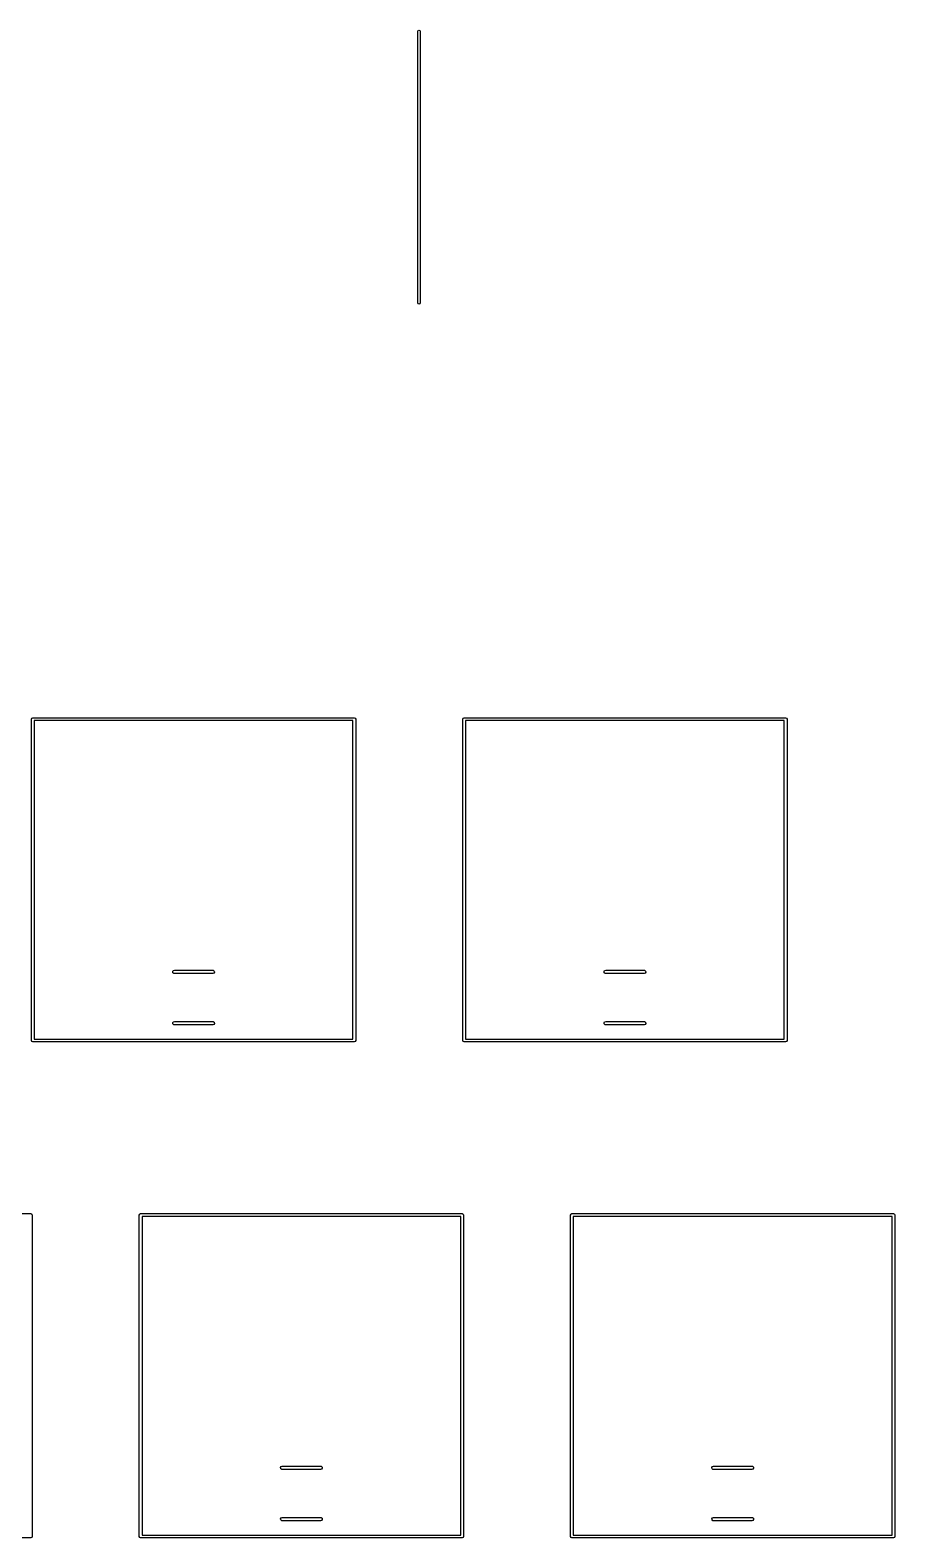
# Model space of a CAD drawing. Extents: x 9 to 342, y 7 to 196.
# Drawn here: x 51.6 to 89.8, y 105.4 to 172 of the extents above; entities that cross this region are included whole.
import ezdxf

# ---------------------------------------------------------------- set-up
doc = ezdxf.new("R2010")
doc.units = 0
doc.layers.add('BLACK', color=7, linetype='CONTINUOUS')

msp = doc.modelspace()

# ---------------------------------------------------------------- linework, layer by layer
at = {"layer": 'BLACK', "linetype": 'CONTINUOUS'}
for p, q in [((68.704, 171.941), (68.7186, 171.976)), ((68.704, 159.941), (68.704, 171.941)), ((68.7186, 171.976), (68.754, 171.991)), ((68.754, 171.991), (68.7894, 171.976)), ((68.7894, 171.976), (68.804, 171.941)), ((68.804, 171.941), (68.804, 159.941)), ((68.7186, 159.906), (68.704, 159.941)), ((68.754, 159.891), (68.7186, 159.906)), ((68.7894, 159.906), (68.754, 159.891)), ((68.804, 159.941), (68.7894, 159.906)), ((51.641, 141.561), (51.6586, 141.604)), ((51.641, 127.361), (51.641, 141.561)), ((51.6586, 141.604), (51.701, 141.621)), ((51.701, 141.621), (65.901, 141.621)), ((51.761, 141.501), (51.761, 127.421)), ((65.841, 141.501), (51.761, 141.501)), ((65.841, 127.421), (65.841, 141.501)), ((65.901, 141.621), (65.9434, 141.604)), ((65.9434, 141.604), (65.961, 141.561)), ((65.961, 141.561), (65.961, 127.361)), ((70.691, 141.561), (70.7086, 141.604)), ((70.691, 127.361), (70.691, 141.561)), ((70.7086, 141.604), (70.751, 141.621)), ((70.751, 141.621), (84.951, 141.621)), ((70.811, 141.501), (70.811, 127.421)), ((84.891, 141.501), (70.811, 141.501)), ((84.891, 127.421), (84.891, 141.501)), ((84.951, 141.621), (84.9934, 141.604)), ((84.9934, 141.604), (85.011, 141.561)), ((85.011, 141.561), (85.011, 127.361)), ((57.8806, 130.405), (57.9066, 130.45)), ((57.8896, 130.353), (57.8806, 130.405)), ((57.9296, 130.32), (57.8896, 130.353)), ((57.9066, 130.45), (57.9556, 130.468)), ((57.9556, 130.315), (57.9296, 130.32)), ((57.9556, 130.468), (59.6464, 130.468)), ((59.6464, 130.315), (57.9556, 130.315)), ((59.6464, 130.468), (59.6724, 130.463)), ((59.6954, 130.333), (59.6464, 130.315)), ((59.6724, 130.463), (59.7124, 130.43)), ((59.7214, 130.378), (59.6954, 130.333)), ((59.7124, 130.43), (59.7214, 130.378)), ((76.9306, 130.405), (76.9566, 130.45)), ((76.9396, 130.353), (76.9306, 130.405)), ((76.9796, 130.32), (76.9396, 130.353)), ((76.9566, 130.45), (77.0056, 130.468)), ((77.0056, 130.315), (76.9796, 130.32)), ((77.0056, 130.468), (78.6964, 130.468)), ((78.6964, 130.315), (77.0056, 130.315)), ((78.6964, 130.468), (78.7224, 130.463)), ((78.7454, 130.333), (78.6964, 130.315)), ((78.7224, 130.463), (78.7624, 130.43)), ((78.7714, 130.378), (78.7454, 130.333)), ((78.7624, 130.43), (78.7714, 130.378)), ((57.8806, 128.144), (57.9066, 128.189)), ((57.8896, 128.093), (57.8806, 128.144)), ((57.9296, 128.059), (57.8896, 128.093)), ((57.9066, 128.189), (57.9556, 128.207)), ((57.9556, 128.055), (57.9296, 128.059)), ((57.9556, 128.207), (59.6464, 128.207)), ((59.6464, 128.055), (57.9556, 128.055)), ((59.6464, 128.207), (59.6724, 128.203)), ((59.6954, 128.073), (59.6464, 128.055)), ((59.6724, 128.203), (59.7124, 128.169)), ((59.7214, 128.118), (59.6954, 128.073)), ((59.7124, 128.169), (59.7214, 128.118)), ((76.9306, 128.144), (76.9566, 128.189)), ((76.9396, 128.093), (76.9306, 128.144)), ((76.9796, 128.059), (76.9396, 128.093)), ((76.9566, 128.189), (77.0056, 128.207)), ((77.0056, 128.055), (76.9796, 128.059)), ((77.0056, 128.207), (78.6964, 128.207)), ((78.6964, 128.055), (77.0056, 128.055)), ((78.6964, 128.207), (78.7224, 128.203)), ((78.7454, 128.073), (78.6964, 128.055)), ((78.7224, 128.203), (78.7624, 128.169)), ((78.7714, 128.118), (78.7454, 128.073)), ((78.7624, 128.169), (78.7714, 128.118)), ((51.6586, 127.319), (51.641, 127.361)), ((51.701, 127.301), (51.6586, 127.319)), ((65.901, 127.301), (51.701, 127.301)), ((51.761, 127.421), (65.841, 127.421)), ((65.9434, 127.319), (65.901, 127.301)), ((65.961, 127.361), (65.9434, 127.319)), ((70.7086, 127.319), (70.691, 127.361)), ((70.751, 127.301), (70.7086, 127.319)), ((84.951, 127.301), (70.751, 127.301)), ((70.811, 127.421), (84.891, 127.421)), ((84.9934, 127.319), (84.951, 127.301)), ((85.011, 127.361), (84.9934, 127.319)), ((37.4135, 119.714), (51.6135, 119.714)), ((51.6135, 119.714), (51.6559, 119.696)), ((51.6559, 119.696), (51.6735, 119.654)), ((51.6735, 119.654), (51.6735, 105.454)), ((56.4035, 119.654), (56.4211, 119.696)), ((56.4035, 105.454), (56.4035, 119.654)), ((56.4211, 119.696), (56.4635, 119.714)), ((56.4635, 119.714), (70.6635, 119.714)), ((56.5235, 119.594), (56.5235, 105.514)), ((70.6035, 119.594), (56.5235, 119.594)), ((70.6035, 105.514), (70.6035, 119.594)), ((70.6635, 119.714), (70.7059, 119.696)), ((70.7059, 119.696), (70.7235, 119.654)), ((70.7235, 119.654), (70.7235, 105.454)), ((75.4535, 119.654), (75.4711, 119.696)), ((75.4535, 105.454), (75.4535, 119.654)), ((75.4711, 119.696), (75.5135, 119.714)), ((75.5135, 119.714), (89.7135, 119.714)), ((75.5735, 119.594), (75.5735, 105.514)), ((89.6535, 119.594), (75.5735, 119.594)), ((89.6535, 105.514), (89.6535, 119.594)), ((89.7135, 119.714), (89.7559, 119.696)), ((89.7559, 119.696), (89.7735, 119.654)), ((89.7735, 119.654), (89.7735, 105.454)), ((62.6691, 108.542), (62.7181, 108.56)), ((62.7181, 108.56), (64.4089, 108.56)), ((64.4089, 108.56), (64.4349, 108.556)), ((64.4349, 108.556), (64.4749, 108.522)), ((81.7191, 108.542), (81.7681, 108.56)), ((81.7681, 108.56), (83.4589, 108.56)), ((83.4589, 108.56), (83.4849, 108.556)), ((83.4849, 108.556), (83.5249, 108.522)), ((62.6431, 108.497), (62.6691, 108.542)), ((62.6521, 108.446), (62.6431, 108.497)), ((62.6921, 108.412), (62.6521, 108.446)), ((62.7181, 108.408), (62.6921, 108.412)), ((64.4089, 108.408), (62.7181, 108.408)), ((64.4579, 108.426), (64.4089, 108.408)), ((64.4839, 108.471), (64.4579, 108.426)), ((64.4749, 108.522), (64.4839, 108.471)), ((81.6931, 108.497), (81.7191, 108.542)), ((81.7021, 108.446), (81.6931, 108.497)), ((81.7421, 108.412), (81.7021, 108.446)), ((81.7681, 108.408), (81.7421, 108.412)), ((83.4589, 108.408), (81.7681, 108.408)), ((83.5079, 108.426), (83.4589, 108.408)), ((83.5339, 108.471), (83.5079, 108.426)), ((83.5249, 108.522), (83.5339, 108.471)), ((62.6431, 106.237), (62.6691, 106.282)), ((62.6521, 106.185), (62.6431, 106.237)), ((62.6921, 106.152), (62.6521, 106.185)), ((62.6691, 106.282), (62.7181, 106.3)), ((62.7181, 106.147), (62.6921, 106.152)), ((62.7181, 106.3), (64.4089, 106.3)), ((64.4089, 106.147), (62.7181, 106.147)), ((64.4089, 106.3), (64.4349, 106.295)), ((64.4579, 106.165), (64.4089, 106.147)), ((64.4349, 106.295), (64.4749, 106.262)), ((64.4839, 106.21), (64.4579, 106.165)), ((64.4749, 106.262), (64.4839, 106.21)), ((81.6931, 106.237), (81.7191, 106.282)), ((81.7021, 106.185), (81.6931, 106.237)), ((81.7421, 106.152), (81.7021, 106.185)), ((81.7191, 106.282), (81.7681, 106.3)), ((81.7681, 106.147), (81.7421, 106.152)), ((81.7681, 106.3), (83.4589, 106.3)), ((83.4589, 106.147), (81.7681, 106.147)), ((83.4589, 106.3), (83.4849, 106.295)), ((83.5079, 106.165), (83.4589, 106.147)), ((83.4849, 106.295), (83.5249, 106.262)), ((83.5339, 106.21), (83.5079, 106.165)), ((83.5249, 106.262), (83.5339, 106.21)), ((51.6135, 105.394), (37.4135, 105.394)), ((51.6559, 105.411), (51.6135, 105.394)), ((51.6735, 105.454), (51.6559, 105.411)), ((56.4211, 105.411), (56.4035, 105.454)), ((56.4635, 105.394), (56.4211, 105.411)), ((70.6635, 105.394), (56.4635, 105.394)), ((56.5235, 105.514), (70.6035, 105.514)), ((70.7059, 105.411), (70.6635, 105.394)), ((70.7235, 105.454), (70.7059, 105.411)), ((75.4711, 105.411), (75.4535, 105.454)), ((75.5135, 105.394), (75.4711, 105.411)), ((89.7135, 105.394), (75.5135, 105.394)), ((75.5735, 105.514), (89.6535, 105.514)), ((89.7559, 105.411), (89.7135, 105.394)), ((89.7735, 105.454), (89.7559, 105.411))]:
    msp.add_line(p, q, dxfattribs=at)

doc.saveas('drawing.dxf')
